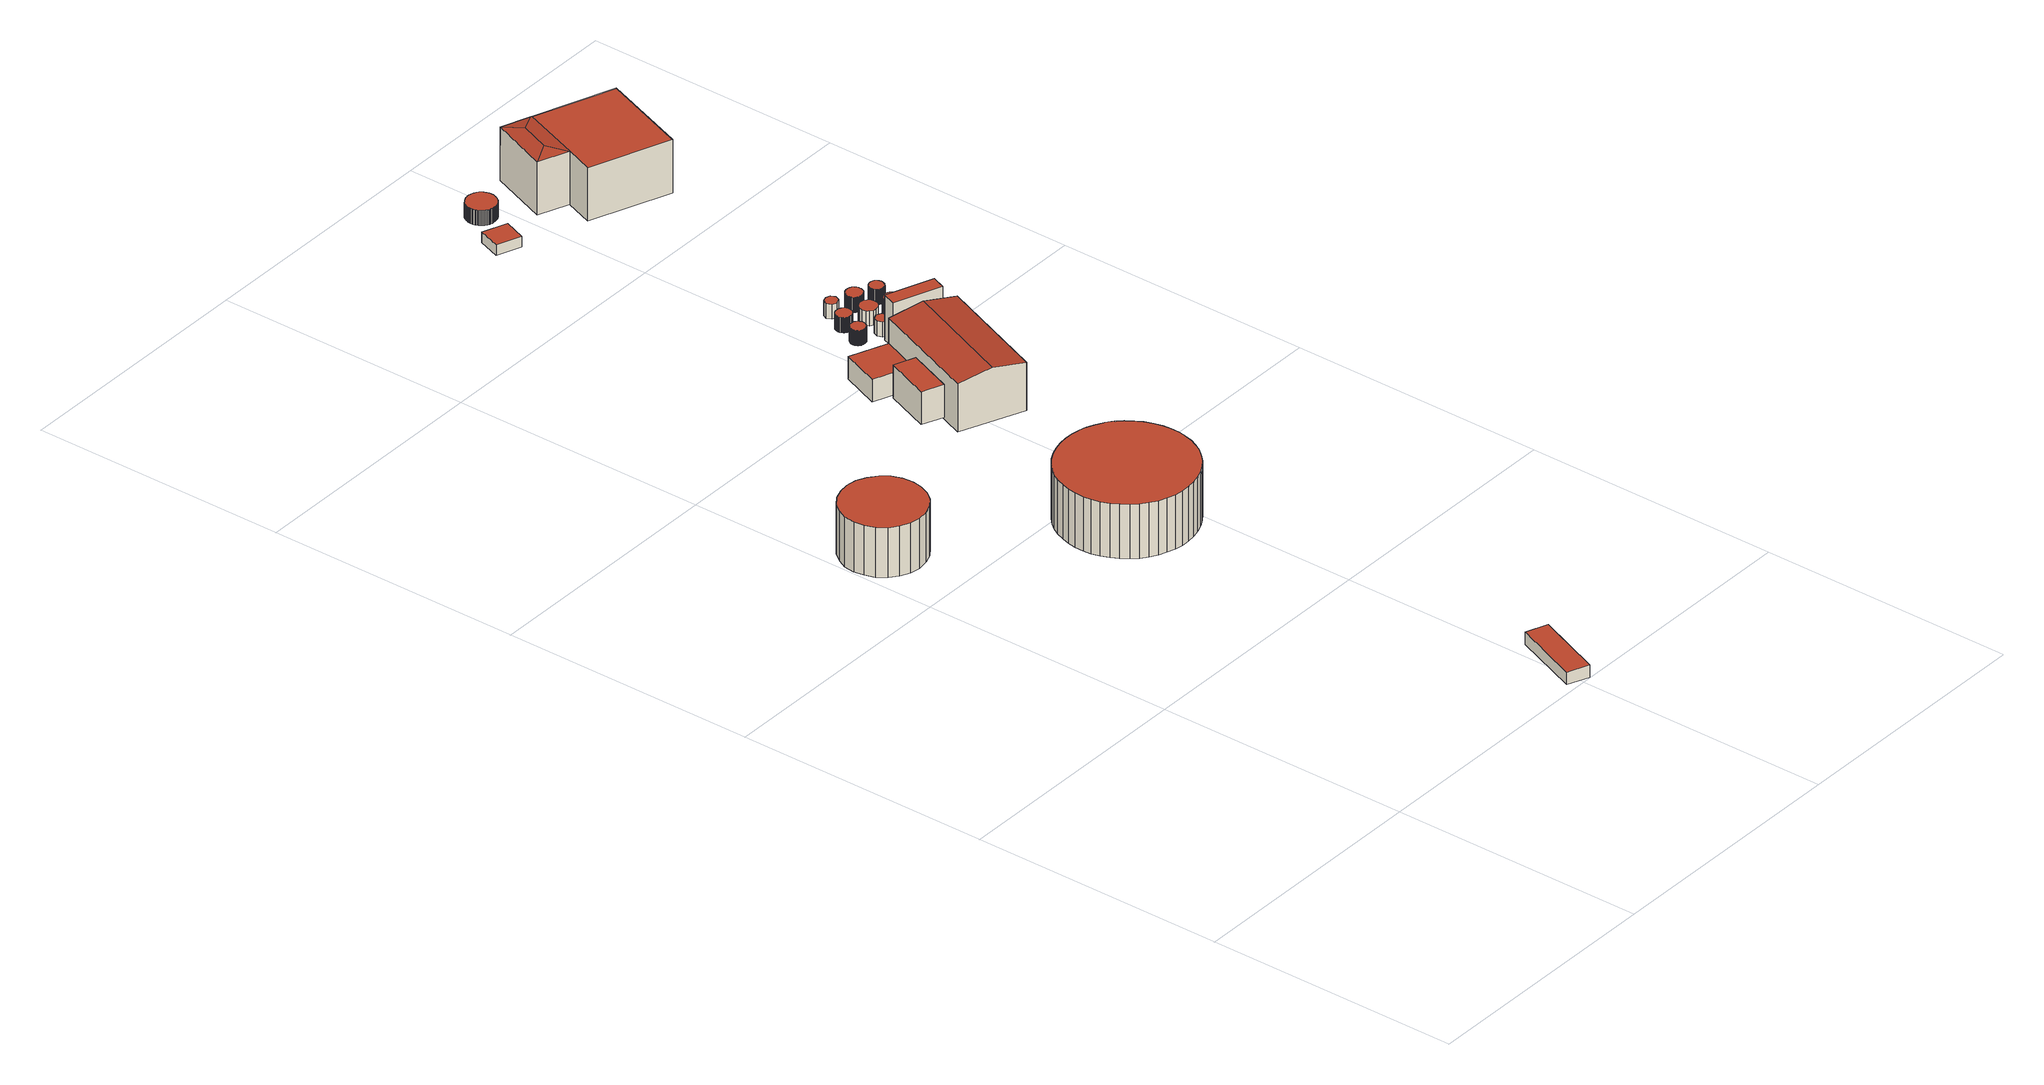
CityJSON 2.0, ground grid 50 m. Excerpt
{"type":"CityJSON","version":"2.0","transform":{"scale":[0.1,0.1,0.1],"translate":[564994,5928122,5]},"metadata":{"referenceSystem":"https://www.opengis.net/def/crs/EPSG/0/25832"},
"CityObjects":{
"building1":{"type":"Building","attributes":{"Gemeindeschluessel":"02100137","Geometrietyp2DReferenz":"3000","function":"51003_1205","roofType":"1000","measuredHeight":9.94},"address":[{"country":"Germany","locality":"Hamburg","postcode":"21107"}],"geometry":[{"type":"Solid","lod":"2","boundaries":[[[[0,1,2,3,4,5,6,7,8,9,10,11,12,13,14,15,16,17,18,19,20,21,22,23]],[[24,25,26,27,28,29,30,31,32,33,34,35,36,37,38,39,40,41,42,43,44,45,46,47]],[[22,21,24,47]],[[21,20,25,24]],[[20,19,26,25]],[[19,18,27,26]],[[18,17,28,27]],[[17,16,29,28]],[[16,15,30,29]],[[15,14,31,30]],[[14,13,32,31]],[[13,12,33,32]],[[12,11,34,33]],[[11,10,35,34]],[[10,9,36,35]],[[9,8,37,36]],[[8,7,38,37]],[[7,6,39,38]],[[6,5,40,39]],[[5,4,41,40]],[[4,3,42,41]],[[3,2,43,42]],[[2,1,44,43]],[[1,0,45,44]],[[0,23,46,45]],[[23,22,47,46]]]],"semantics":{"surfaces":[{"type":"RoofSurface"},{"type":"GroundSurface"},{"type":"WallSurface"}],"values":[[0,1,2,2,2,2,2,2,2,2,2,2,2,2,2,2,2,2,2,2,2,2,2,2,2,2]]}}]},
"building2":{"type":"Building","attributes":{"Gemeindeschluessel":"02100137","Geometrietyp2DReferenz":"3000","function":"51009_1610","roofType":"1000","measuredHeight":2.41},"address":[{"country":"Germany","locality":"Hamburg","postcode":"21107"}],"geometry":[{"type":"Solid","lod":"2","boundaries":[[[[48,49,50,51]],[[52,53,54,55]],[[50,49,52,55]],[[49,48,53,52]],[[48,51,54,53]],[[51,50,55,54]]]],"semantics":{"surfaces":[{"type":"RoofSurface"},{"type":"GroundSurface"},{"type":"WallSurface"}],"values":[[0,1,2,2,2,2]]}}]},
"building3":{"type":"Building","attributes":{"Gemeindeschluessel":"02100137","Geometrietyp2DReferenz":"3000","function":"51003_1205","roofType":"1000","measuredHeight":10.91},"address":[{"country":"Germany","locality":"Hamburg","postcode":"21107"}],"geometry":[{"type":"Solid","lod":"2","boundaries":[[[[56,57,58,59]],[[57,60,61,58]],[[60,62,63,61]],[[62,64,65,63]],[[64,66,67,65]],[[66,68,69,67]],[[68,70,71,69]],[[70,72,73,71]],[[72,74,75,73]],[[74,76,77,75]],[[76,78,79,77]],[[78,80,81,79]],[[80,82,83,81]],[[82,84,85,83]],[[86,87,88,89]],[[87,90,91,88]],[[90,92,93,91]],[[92,94,95,93]],[[94,96,97,95]],[[96,98,99,97]],[[98,100,101,99]],[[102,103,104,105]],[[103,106,107,104]],[[106,108,109,107]],[[108,110,111,109]],[[110,112,113,111]],[[112,114,115,113]],[[114,116,117,115]],[[116,118,119,117]],[[118,120,121,119]],[[120,122,123,121]],[[122,124,125,123]],[[124,126,127,125]],[[126,128,129,127]],[[128,130,131,129]],[[130,132,133,131]],[[132,134,135,133]],[[134,136,137,135]],[[136,138,139,137]],[[138,56,59,139]],[[140,141,142,143]],[[141,144,145,142]],[[146,147,148,149]],[[147,150,151,148]],[[147,146,100,98,96,94,92,90,87,86,144,141,140,84,82,80,78,76,74,72,70,68,66,64,62,60,57,56,138,136,134,132,130,128,126,124,122,120,118,116,114,112,110,108,106,103,102,150]],[[148,151,105,104,107,109,111,113,115,117,119,121,123,125,127,129,131,133,135,137,139,59,58,61,63,65,67,69,71,73,75,77,79,81,83,85,143,142,145,89,88,91,93,95,97,99,101,149]],[[151,150,102,105]],[[101,100,146,149]],[[145,144,86,89]],[[85,84,140,143]]]],"semantics":{"surfaces":[{"type":"WallSurface"},{"type":"RoofSurface"},{"type":"GroundSurface"}],"values":[[0,0,0,0,0,0,0,0,0,0,0,0,0,0,0,0,0,0,0,0,0,0,0,0,0,0,0,0,0,0,0,0,0,0,0,0,0,0,0,0,0,0,0,0,1,2,0,0,0,0]]}}]},
"building4":{"type":"Building","attributes":{"Gemeindeschluessel":"02100137","Geometrietyp2DReferenz":"3000","function":"51009_1610","roofType":"1000","measuredHeight":6.59},"address":[{"country":"Germany","locality":"Hamburg","postcode":"21107"}],"geometry":[{"type":"Solid","lod":"2","boundaries":[[[[152,153,154,155]],[[156,157,158,159]],[[154,153,156,159]],[[153,152,157,156]],[[152,155,158,157]],[[155,154,159,158]]]],"semantics":{"surfaces":[{"type":"RoofSurface"},{"type":"GroundSurface"},{"type":"WallSurface"}],"values":[[0,1,2,2,2,2]]}}]},
"building5":{"type":"Building","attributes":{"Gemeindeschluessel":"02100137","Geometrietyp2DReferenz":"3000","function":"51009_1610","roofType":"1000","measuredHeight":4.46},"address":[{"country":"Germany","locality":"Hamburg","postcode":"21107"}],"geometry":[{"type":"Solid","lod":"2","boundaries":[[[[160,161,162,163]],[[164,165,166,167]],[[162,161,164,167]],[[161,160,165,164]],[[160,163,166,165]],[[163,162,167,166]]]],"semantics":{"surfaces":[{"type":"RoofSurface"},{"type":"GroundSurface"},{"type":"WallSurface"}],"values":[[0,1,2,2,2,2]]}}]},
"building6":{"type":"Building","attributes":{"Gemeindeschluessel":"02100137","Geometrietyp2DReferenz":"3000","function":"31001_2100","roofType":"3100","measuredHeight":10.83,"storeysAboveGround":1},"address":[{"country":"Germany","locality":"Hamburg","thoroughfareName":"Schluisgrove","postcode":"21107"}],"geometry":[{"type":"Solid","lod":"2","boundaries":[[[[168,169,170,171]],[[172,168,171,173]],[[170,169,165,174]],[[172,173,175,176]],[[173,171,170,174,175]],[[169,168,172,176,165]],[[176,175,174,165]]]],"semantics":{"surfaces":[{"type":"RoofSurface"},{"type":"WallSurface"},{"type":"GroundSurface"}],"values":[[0,0,1,1,1,1,2]]}}]},
"building7":{"type":"Building","attributes":{"Gemeindeschluessel":"02100137","Geometrietyp2DReferenz":"3000","function":"51003_1205","roofType":"1000","measuredHeight":3},"address":[{"country":"Germany","locality":"Hamburg","postcode":"21107"}],"geometry":[{"type":"Solid","lod":"2","boundaries":[[[[177,178,179,180,181,182,183,184,185,186,187,188,189,190,191,192,193,194,195,196,197,198,199,200,201,202,203,204,205,206,207,208,209,210,211,212,213,214,215,216,217,218,219,220,221,222,223,224,225,226,227,228,229,230,231,232,233,234,235,236,237,238,239,240,241,242,243,244,245,246,247,248]],[[249,250,251,252,253,254,255,256,257,258,259,260,261,262,263,264,265,266,267,268,269,270,271,272,273,274,275,276,277,278,279,280,281,282,283,284,285,286,287,288,289,290,291,292,293,294,295,296,297,298,299,300,301,302,303,304,305,306,307,308,309,310,311,312,313,314,315,316,317,318,319,320]],[[318,177,248,319]],[[317,178,177,318]],[[316,179,178,317]],[[315,180,179,316]],[[314,181,180,315]],[[313,182,181,314]],[[312,183,182,313]],[[311,184,183,312]],[[310,185,184,311]],[[309,186,185,310]],[[308,187,186,309]],[[307,188,187,308]],[[306,189,188,307]],[[305,190,189,306]],[[304,191,190,305]],[[303,192,191,304]],[[302,193,192,303]],[[301,194,193,302]],[[300,195,194,301]],[[299,196,195,300]],[[298,197,196,299]],[[297,198,197,298]],[[296,199,198,297]],[[295,200,199,296]],[[294,201,200,295]],[[293,202,201,294]],[[292,203,202,293]],[[291,204,203,292]],[[290,205,204,291]],[[289,206,205,290]],[[288,207,206,289]],[[287,208,207,288]],[[286,209,208,287]],[[285,210,209,286]],[[284,211,210,285]],[[283,212,211,284]],[[282,213,212,283]],[[281,214,213,282]],[[280,215,214,281]],[[279,216,215,280]],[[278,217,216,279]],[[277,218,217,278]],[[276,219,218,277]],[[275,220,219,276]],[[274,221,220,275]],[[273,222,221,274]],[[272,223,222,273]],[[271,224,223,272]],[[270,225,224,271]],[[269,226,225,270]],[[268,227,226,269]],[[267,228,227,268]],[[266,229,228,267]],[[265,230,229,266]],[[264,231,230,265]],[[263,232,231,264]],[[262,233,232,263]],[[261,234,233,262]],[[260,235,234,261]],[[259,236,235,260]],[[258,237,236,259]],[[257,238,237,258]],[[256,239,238,257]],[[255,240,239,256]],[[254,241,240,255]],[[253,242,241,254]],[[252,243,242,253]],[[251,244,243,252]],[[250,245,244,251]],[[249,246,245,250]],[[320,247,246,249]],[[319,248,247,320]]]],"semantics":{"surfaces":[{"type":"GroundSurface"},{"type":"RoofSurface"},{"type":"WallSurface"}],"values":[[0,1,2,2,2,2,2,2,2,2,2,2,2,2,2,2,2,2,2,2,2,2,2,2,2,2,2,2,2,2,2,2,2,2,2,2,2,2,2,2,2,2,2,2,2,2,2,2,2,2,2,2,2,2,2,2,2,2,2,2,2,2,2,2,2,2,2,2,2,2,2,2,2,2]]}}]},
"building8":{"type":"Building","attributes":{"Gemeindeschluessel":"02100137","Geometrietyp2DReferenz":"3000","function":"51003_1205","roofType":"1000","measuredHeight":3},"address":[{"country":"Germany","locality":"Hamburg","postcode":"21107"}],"geometry":[{"type":"Solid","lod":"2","boundaries":[[[[321,322,323,324,325,326,327,328,329,330,331,332,333,334,335,336,337,338,339,340,341,342,343,344,345,346,347,348,349,350,351,352,353,354,355,356,357,358,359,360,361,362,363,364,365,366,367,368,369,370,371,372,373,374,375,376,377,378,379,380,381,382,383,384,385,386,387,388,389,390,391,392]],[[393,394,395,396,397,398,399,400,401,402,403,404,405,406,407,408,409,410,411,412,413,414,415,416,417,418,419,420,421,422,423,424,425,426,427,428,429,430,431,432,433,434,435,436,437,438,439,440,441,442,443,444,445,446,447,448,449,450,451,452,453,454,455,456,457,458,459,460,461,462,463,464]],[[462,321,392,463]],[[461,322,321,462]],[[460,323,322,461]],[[459,324,323,460]],[[458,325,324,459]],[[457,326,325,458]],[[456,327,326,457]],[[455,328,327,456]],[[454,329,328,455]],[[453,330,329,454]],[[452,331,330,453]],[[451,332,331,452]],[[450,333,332,451]],[[449,334,333,450]],[[448,335,334,449]],[[447,336,335,448]],[[446,337,336,447]],[[445,338,337,446]],[[444,339,338,445]],[[443,340,339,444]],[[442,341,340,443]],[[441,342,341,442]],[[440,343,342,441]],[[439,344,343,440]],[[438,345,344,439]],[[437,346,345,438]],[[436,347,346,437]],[[435,348,347,436]],[[434,349,348,435]],[[433,350,349,434]],[[432,351,350,433]],[[431,352,351,432]],[[430,353,352,431]],[[429,354,353,430]],[[428,355,354,429]],[[427,356,355,428]],[[426,357,356,427]],[[425,358,357,426]],[[424,359,358,425]],[[423,360,359,424]],[[422,361,360,423]],[[421,362,361,422]],[[420,363,362,421]],[[419,364,363,420]],[[418,365,364,419]],[[417,366,365,418]],[[416,367,366,417]],[[415,368,367,416]],[[414,369,368,415]],[[413,370,369,414]],[[412,371,370,413]],[[411,372,371,412]],[[410,373,372,411]],[[409,374,373,410]],[[408,375,374,409]],[[407,376,375,408]],[[406,377,376,407]],[[405,378,377,406]],[[404,379,378,405]],[[403,380,379,404]],[[402,381,380,403]],[[401,382,381,402]],[[400,383,382,401]],[[399,384,383,400]],[[398,385,384,399]],[[397,386,385,398]],[[396,387,386,397]],[[395,388,387,396]],[[394,389,388,395]],[[393,390,389,394]],[[464,391,390,393]],[[463,392,391,464]]]],"semantics":{"surfaces":[{"type":"GroundSurface"},{"type":"RoofSurface"},{"type":"WallSurface"}],"values":[[0,1,2,2,2,2,2,2,2,2,2,2,2,2,2,2,2,2,2,2,2,2,2,2,2,2,2,2,2,2,2,2,2,2,2,2,2,2,2,2,2,2,2,2,2,2,2,2,2,2,2,2,2,2,2,2,2,2,2,2,2,2,2,2,2,2,2,2,2,2,2,2,2,2]]}}]},
"building9":{"type":"Building","attributes":{"Gemeindeschluessel":"02100137","Geometrietyp2DReferenz":"3000","function":"51003_1205","roofType":"1000","measuredHeight":3},"address":[{"country":"Germany","locality":"Hamburg","postcode":"21107"}],"geometry":[{"type":"Solid","lod":"2","boundaries":[[[[465,466,467,468,469,470,471,472]],[[473,474,475,476,477,478,479,480]],[[478,465,472,479]],[[477,466,465,478]],[[476,467,466,477]],[[475,468,467,476]],[[474,469,468,475]],[[473,470,469,474]],[[480,471,470,473]],[[479,472,471,480]]]],"semantics":{"surfaces":[{"type":"GroundSurface"},{"type":"RoofSurface"},{"type":"WallSurface"}],"values":[[0,1,2,2,2,2,2,2,2,2]]}}]},
"building10":{"type":"Building","attributes":{"Gemeindeschluessel":"02100137","Geometrietyp2DReferenz":"3000","function":"51009_1610","roofType":"1000","measuredHeight":9},"address":[{"country":"Germany","locality":"Hamburg","postcode":"21107"}],"geometry":[{"type":"Solid","lod":"2","boundaries":[[[[481,482,483,484]],[[485,486,487,488]],[[486,481,484,487]],[[485,482,481,486]],[[488,483,482,485]],[[487,484,483,488]]]],"semantics":{"surfaces":[{"type":"GroundSurface"},{"type":"RoofSurface"},{"type":"WallSurface"}],"values":[[0,1,2,2,2,2]]}}]},
"building11":{"type":"Building","attributes":{"Gemeindeschluessel":"02100137","Geometrietyp2DReferenz":"3000","function":"31001_2100","roofType":"1000","measuredHeight":2.06,"storeysAboveGround":1},"address":[{"country":"Germany","locality":"Hamburg","thoroughfareName":"Schluisgrove","postcode":"21107"}],"geometry":[{"type":"Solid","lod":"2","boundaries":[[[[489,490,491,492]],[[493,494,495,496]],[[491,490,493,496]],[[490,489,494,493]],[[489,492,495,494]],[[492,491,496,495]]]],"semantics":{"surfaces":[{"type":"RoofSurface"},{"type":"GroundSurface"},{"type":"WallSurface"}],"values":[[0,1,2,2,2,2]]}}]},
"building12":{"type":"Building","attributes":{"Gemeindeschluessel":"02100137","Geometrietyp2DReferenz":"3000","function":"51003_1205","roofType":"1000","measuredHeight":3},"address":[{"country":"Germany","locality":"Hamburg","postcode":"21107"}],"geometry":[{"type":"Solid","lod":"2","boundaries":[[[[497,498,499,500,501,502,503,504]],[[505,506,507,508,509,510,511,512]],[[510,497,504,511]],[[509,498,497,510]],[[508,499,498,509]],[[507,500,499,508]],[[506,501,500,507]],[[505,502,501,506]],[[512,503,502,505]],[[511,504,503,512]]]],"semantics":{"surfaces":[{"type":"GroundSurface"},{"type":"RoofSurface"},{"type":"WallSurface"}],"values":[[0,1,2,2,2,2,2,2,2,2]]}}]},
"building13":{"type":"Building","attributes":{"Gemeindeschluessel":"02100137","Geometrietyp2DReferenz":"3000","function":"51003_1205","roofType":"1000","measuredHeight":3},"address":[{"country":"Germany","locality":"Hamburg","postcode":"21107"}],"geometry":[{"type":"Solid","lod":"2","boundaries":[[[[513,514,515,516,517,518,519,520,521,522,523,524,525,526,527,528]],[[529,530,531,532,533,534,535,536,537,538,539,540,541,542,543,544]],[[542,513,528,543]],[[541,514,513,542]],[[540,515,514,541]],[[539,516,515,540]],[[538,517,516,539]],[[537,518,517,538]],[[536,519,518,537]],[[535,520,519,536]],[[534,521,520,535]],[[533,522,521,534]],[[532,523,522,533]],[[531,524,523,532]],[[530,525,524,531]],[[529,526,525,530]],[[544,527,526,529]],[[543,528,527,544]]]],"semantics":{"surfaces":[{"type":"GroundSurface"},{"type":"RoofSurface"},{"type":"WallSurface"}],"values":[[0,1,2,2,2,2,2,2,2,2,2,2,2,2,2,2,2,2]]}}]},
"building14":{"type":"Building","attributes":{"Gemeindeschluessel":"02100137","Geometrietyp2DReferenz":"3000","function":"51003_1205","roofType":"1000","measuredHeight":3},"address":[{"country":"Germany","locality":"Hamburg","postcode":"21107"}],"geometry":[{"type":"Solid","lod":"2","boundaries":[[[[545,546,547,548,549,550,551,552,553,554,555,556,557,558,559,560]],[[561,562,563,564,565,566,567,568,569,570,571,572,573,574,575,576]],[[574,545,560,575]],[[573,546,545,574]],[[572,547,546,573]],[[571,548,547,572]],[[570,549,548,571]],[[569,550,549,570]],[[568,551,550,569]],[[567,552,551,568]],[[566,553,552,567]],[[565,554,553,566]],[[564,555,554,565]],[[563,556,555,564]],[[562,557,556,563]],[[561,558,557,562]],[[576,559,558,561]],[[575,560,559,576]]]],"semantics":{"surfaces":[{"type":"GroundSurface"},{"type":"RoofSurface"},{"type":"WallSurface"}],"values":[[0,1,2,2,2,2,2,2,2,2,2,2,2,2,2,2,2,2]]}}]},
"building15":{"type":"Building","attributes":{"Gemeindeschluessel":"02100137","Geometrietyp2DReferenz":"3000","function":"51003_1205","roofType":"1000","measuredHeight":3},"address":[{"country":"Germany","locality":"Hamburg","postcode":"21107"}],"geometry":[{"type":"Solid","lod":"2","boundaries":[[[[577,578,579,580,581,582,583,584,585,586,587,588,589,590,591,592,593,594,595,596,597,598,599,600,601,602,603,604,605,606,607,608,609,610,611,612,613,614,615,616,617,618,619,620,621,622,623,624,625,626,627,628,629,630,631,632,633,634,635,636,637,638,639,640,641,642,643,644,645,646,647,648]],[[649,650,651,652,653,654,655,656,657,658,659,660,661,662,663,664,665,666,667,668,669,670,671,672,673,674,675,676,677,678,679,680,681,682,683,684,685,686,687,688,689,690,691,692,693,694,695,696,697,698,699,700,701,702,703,704,705,706,707,708,709,710,711,712,713,714,715,716,717,718,719,720]],[[718,577,648,719]],[[717,578,577,718]],[[716,579,578,717]],[[715,580,579,716]],[[714,581,580,715]],[[713,582,581,714]],[[712,583,582,713]],[[711,584,583,712]],[[710,585,584,711]],[[709,586,585,710]],[[708,587,586,709]],[[707,588,587,708]],[[706,589,588,707]],[[705,590,589,706]],[[704,591,590,705]],[[703,592,591,704]],[[702,593,592,703]],[[701,594,593,702]],[[700,595,594,701]],[[699,596,595,700]],[[698,597,596,699]],[[697,598,597,698]],[[696,599,598,697]],[[695,600,599,696]],[[694,601,600,695]],[[693,602,601,694]],[[692,603,602,693]],[[691,604,603,692]],[[690,605,604,691]],[[689,606,605,690]],[[688,607,606,689]],[[687,608,607,688]],[[686,609,608,687]],[[685,610,609,686]],[[684,611,610,685]],[[683,612,611,684]],[[682,613,612,683]],[[681,614,613,682]],[[680,615,614,681]],[[679,616,615,680]],[[678,617,616,679]],[[677,618,617,678]],[[676,619,618,677]],[[675,620,619,676]],[[674,621,620,675]],[[673,622,621,674]],[[672,623,622,673]],[[671,624,623,672]],[[670,625,624,671]],[[669,626,625,670]],[[668,627,626,669]],[[667,628,627,668]],[[666,629,628,667]],[[665,630,629,666]],[[664,631,630,665]],[[663,632,631,664]],[[662,633,632,663]],[[661,634,633,662]],[[660,635,634,661]],[[659,636,635,660]],[[658,637,636,659]],[[657,638,637,658]],[[656,639,638,657]],[[655,640,639,656]],[[654,641,640,655]],[[653,642,641,654]],[[652,643,642,653]],[[651,644,643,652]],[[650,645,644,651]],[[649,646,645,650]],[[720,647,646,649]],[[719,648,647,720]]]],"semantics":{"surfaces":[{"type":"GroundSurface"},{"type":"RoofSurface"},{"type":"WallSurface"}],"values":[[0,1,2,2,2,2,2,2,2,2,2,2,2,2,2,2,2,2,2,2,2,2,2,2,2,2,2,2,2,2,2,2,2,2,2,2,2,2,2,2,2,2,2,2,2,2,2,2,2,2,2,2,2,2,2,2,2,2,2,2,2,2,2,2,2,2,2,2,2,2,2,2,2,2]]}}]},
"building16":{"type":"Building","attributes":{"Gemeindeschluessel":"02100137","Geometrietyp2DReferenz":"3000","function":"51003_1205","roofType":"1000","measuredHeight":3},"address":[{"country":"Germany","locality":"Hamburg","postcode":"21107"}],"geometry":[{"type":"Solid","lod":"2","boundaries":[[[[721,722,723,724,725,726,727,728,729,730,731,732,733,734,735,736,737,738,739,740,741,742,743,744,745,746,747,748,749,750,751,752,753,754,755,756,757,758,759,760,761,762,763,764,765,766,767,768,769,770,771,772,773,774,775,776,777,778,779,780,781,782,783,784,785,786,787,788,789,790,791,792]],[[793,794,795,796,797,798,799,800,801,802,803,804,805,806,807,808,809,810,811,812,813,814,815,816,817,818,819,820,821,822,823,824,825,826,827,828,829,830,831,832,833,834,835,836,837,838,839,840,841,842,843,844,845,846,847,848,849,850,851,852,853,854,855,856,857,858,859,860,861,862,863,864]],[[862,721,792,863]],[[861,722,721,862]],[[860,723,722,861]],[[859,724,723,860]],[[858,725,724,859]],[[857,726,725,858]],[[856,727,726,857]],[[855,728,727,856]],[[854,729,728,855]],[[853,730,729,854]],[[852,731,730,853]],[[851,732,731,852]],[[850,733,732,851]],[[849,734,733,850]],[[848,735,734,849]],[[847,736,735,848]],[[846,737,736,847]],[[845,738,737,846]],[[844,739,738,845]],[[843,740,739,844]],[[842,741,740,843]],[[841,742,741,842]],[[840,743,742,841]],[[839,744,743,840]],[[838,745,744,839]],[[837,746,745,838]],[[836,747,746,837]],[[835,748,747,836]],[[834,749,748,835]],[[833,750,749,834]],[[832,751,750,833]],[[831,752,751,832]],[[830,753,752,831]],[[829,754,753,830]],[[828,755,754,829]],[[827,756,755,828]],[[826,757,756,827]],[[825,758,757,826]],[[824,759,758,825]],[[823,760,759,824]],[[822,761,760,823]],[[821,762,761,822]],[[820,763,762,821]],[[819,764,763,820]],[[818,765,764,819]],[[817,766,765,818]],[[816,767,766,817]],[[815,768,767,816]],[[814,769,768,815]],[[813,770,769,814]],[[812,771,770,813]],[[811,772,771,812]],[[810,773,772,811]],[[809,774,773,810]],[[808,775,774,809]],[[807,776,775,808]],[[806,777,776,807]],[[805,778,777,806]],[[804,779,778,805]],[[803,780,779,804]],[[802,781,780,803]],[[801,782,781,802]],[[800,783,782,801]],[[799,784,783,800]],[[798,785,784,799]],[[797,786,785,798]],[[796,787,786,797]],[[795,788,787,796]],[[794,789,788,795]],[[793,790,789,794]],[[864,791,790,793]],[[863,792,791,864]]]],"semantics":{"surfaces":[{"type":"GroundSurface"},{"type":"RoofSurface"},{"type":"WallSurface"}],"values":[[0,1,2,2,2,2,2,2,2,2,2,2,2,2,2,2,2,2,2,2,2,2,2,2,2,2,2,2,2,2,2,2,2,2,2,2,2,2,2,2,2,2,2,2,2,2,2,2,2,2,2,2,2,2,2,2,2,2,2,2,2,2,2,2,2,2,2,2,2,2,2,2,2,2]]}}]},
"building17":{"type":"Building","attributes":{"Gemeindeschluessel":"02100137","Geometrietyp2DReferenz":"3000","function":"51002_1290","roofType":"1000","measuredHeight":3},"address":[{"country":"Germany","locality":"Hamburg","postcode":"21107"}],"geometry":[{"type":"Solid","lod":"2","boundaries":[[[[865,866,867,868,869,870,871,872,873,874,875,876,877,878,879,880,881,882,883,884,885,886,887,888,889,890,891,892,893,894,895,896,897,898,899,900,901,902,903,904,905,906,907,908,909,910,911,912,913,914,915,916,917,918,919,920,921,922,923,924,925,926,927,928,929,930,931,932,933,934,935,936]],[[937,938,939,940,941,942,943,944,945,946,947,948,949,950,951,952,953,954,955,956,957,958,959,960,961,962,963,964,965,966,967,968,969,970,971,972,973,974,975,976,977,978,979,980,981,982,983,984,985,986,987,988,989,990,991,992,993,994,995,996,997,998,999,1000,1001,1002,1003,1004,1005,1006,1007,1008]],[[1006,865,936,1007]],[[1005,866,865,1006]],[[1004,867,866,1005]],[[1003,868,867,1004]],[[1002,869,868,1003]],[[1001,870,869,1002]],[[1000,871,870,1001]],[[999,872,871,1000]],[[998,873,872,999]],[[997,874,873,998]],[[996,875,874,997]],[[995,876,875,996]],[[994,877,876,995]],[[993,878,877,994]],[[992,879,878,993]],[[991,880,879,992]],[[990,881,880,991]],[[989,882,881,990]],[[988,883,882,989]],[[987,884,883,988]],[[986,885,884,987]],[[985,886,885,986]],[[984,887,886,985]],[[983,888,887,984]],[[982,889,888,983]],[[981,890,889,982]],[[980,891,890,981]],[[979,892,891,980]],[[978,893,892,979]],[[977,894,893,978]],[[976,895,894,977]],[[975,896,895,976]],[[974,897,896,975]],[[973,898,897,974]],[[972,899,898,973]],[[971,900,899,972]],[[970,901,900,971]],[[969,902,901,970]],[[968,903,902,969]],[[967,904,903,968]],[[966,905,904,967]],[[965,906,905,966]],[[964,907,906,965]],[[963,908,907,964]],[[962,909,908,963]],[[961,910,909,962]],[[960,911,910,961]],[[959,912,911,960]],[[958,913,912,959]],[[957,914,913,958]],[[956,915,914,957]],[[955,916,915,956]],[[954,917,916,955]],[[953,918,917,954]],[[952,919,918,953]],[[951,920,919,952]],[[950,921,920,951]],[[949,922,921,950]],[[948,923,922,949]],[[947,924,923,948]],[[946,925,924,947]],[[945,926,925,946]],[[944,927,926,945]],[[943,928,927,944]],[[942,929,928,943]],[[941,930,929,942]],[[940,931,930,941]],[[939,932,931,940]],[[938,933,932,939]],[[937,934,933,938]],[[1008,935,934,937]],[[1007,936,935,1008]]]],"semantics":{"surfaces":[{"type":"GroundSurface"},{"type":"RoofSurface"},{"type":"WallSurface"}],"values":[[0,1,2,2,2,2,2,2,2,2,2,2,2,2,2,2,2,2,2,2,2,2,2,2,2,2,2,2,2,2,2,2,2,2,2,2,2,2,2,2,2,2,2,2,2,2,2,2,2,2,2,2,2,2,2,2,2,2,2,2,2,2,2,2,2,2,2,2,2,2,2,2,2,2]]}}]},
"building18":{"type":"Building","attributes":{"Gemeindeschluessel":"02100137","Geometrietyp2DReferenz":"3000","function":"51003_1205","roofType":"1000","measuredHeight":3},"address":[{"country":"Germany","locality":"Hamburg","postcode":"21107"}],"geometry":[{"type":"Solid","lod":"2","boundaries":[[[[1009,1010,1011,1012,1013,1014,1015,1016,1017,1018,1019,1020,1021,1022,1023,1024,1025,1026,1027,1028,1029,1030,1031,1032,1033,1034,1035,1036,1037,1038,1039,1040,1041,1042,1043,1044,1045,1046,1047,1048,1049,1050,1051,1052,1053,1054,1055,1056,1057,1058,1059,1060,1061,1062,1063,1064,1065,1066,1067,1068,1069,1070,1071,1072,1073,1074,1075,1076,1077,1078,1079,1080]],[[1081,1082,1083,1084,1085,1086,1087,1088,1089,1090,1091,1092,1093,1094,1095,1096,1097,1098,1099,1100,1101,1102,1103,1104,1105,1106,1107,1108,1109,1110,1111,1112,1113,1114,1115,1116,1117,1118,1119,1120,1121,1122,1123,1124,1125,1126,1127,1128,1129,1130,1131,1132,1133,1134,1135,1136,1137,1138,1139,1140,1141,1142,1143,1144,1145,1146,1147,1148,1149,1150,1151,1152]],[[1150,1009,1080,1151]],[[1149,1010,1009,1150]],[[1148,1011,1010,1149]],[[1147,1012,1011,1148]],[[1146,1013,1012,1147]],[[1145,1014,1013,1146]],[[1144,1015,1014,1145]],[[1143,1016,1015,1144]],[[1142,1017,1016,1143]],[[1141,1018,1017,1142]],[[1140,1019,1018,1141]],[[1139,1020,1019,1140]],[[1138,1021,1020,1139]],[[1137,1022,1021,1138]],[[1136,1023,1022,1137]],[[1135,1024,1023,1136]],[[1134,1025,1024,1135]],[[1133,1026,1025,1134]],[[1132,1027,1026,1133]],[[1131,1028,1027,1132]],[[1130,1029,1028,1131]],[[1129,1030,1029,1130]],[[1128,1031,1030,1129]],[[1127,1032,1031,1128]],[[1126,1033,1032,1127]],[[1125,1034,1033,1126]],[[1124,1035,1034,1125]],[[1123,1036,1035,1124]],[[1122,1037,1036,1123]],[[1121,1038,1037,1122]],[[1120,1039,1038,1121]],[[1119,1040,1039,1120]],[[1118,1041,1040,1119]],[[1117,1042,1041,1118]],[[1116,1043,1042,1117]],[[1115,1044,1043,1116]],[[1114,1045,1044,1115]],[[1113,1046,1045,1114]],[[1112,1047,1046,1113]],[[1111,1048,1047,1112]],[[1110,1049,1048,1111]],[[1109,1050,1049,1110]],[[1108,1051,1050,1109]],[[1107,1052,1051,1108]],[[1106,1053,1052,1107]],[[1105,1054,1053,1106]],[[1104,1055,1054,1105]],[[1103,1056,1055,1104]],[[1102,1057,1056,1103]],[[1101,1058,1057,1102]],[[1100,1059,1058,1101]],[[1099,1060,1059,1100]],[[1098,1061,1060,1099]],[[1097,1062,1061,1098]],[[1096,1063,1062,1097]],[[1095,1064,1063,1096]],[[1094,1065,1064,1095]],[[1093,1066,1065,1094]],[[1092,1067,1066,1093]],[[1091,1068,1067,1092]],[[1090,1069,1068,1091]],[[1089,1070,1069,1090]],[[1088,1071,1070,1089]],[[1087,1072,1071,1088]],[[1086,1073,1072,1087]],[[1085,1074,1073,1086]],[[1084,1075,1074,1085]],[[1083,1076,1075,1084]],[[1082,1077,1076,1083]],[[1081,1078,1077,1082]],[[1152,1079,1078,1081]],[[1151,1080,1079,1152]]]],"semantics":{"surfaces":[{"type":"GroundSurface"},{"type":"RoofSurface"},{"type":"WallSurface"}],"values":[[0,1,2,2,2,2,2,2,2,2,2,2,2,2,2,2,2,2,2,2,2,2,2,2,2,2,2,2,2,2,2,2,2,2,2,2,2,2,2,2,2,2,2,2,2,2,2,2,2,2,2,2,2,2,2,2,2,2,2,2,2,2,2,2,2,2,2,2,2,2,2,2,2,2]]}}]},
"building19":{"type":"Building","attributes":{"Gemeindeschluessel":"02100137","Geometrietyp2DReferenz":"3000","function":"31001_2100","roofType":"1000","measuredHeight":11.19,"storeysAboveGround":1},"address":[{"country":"Germany","locality":"Hamburg","thoroughfareName":"Schluisgrove","postcode":"21107"}],"geometry":[{"type":"Solid","lod":"2","boundaries":[[[[1153,1154,1155,1156]],[[1156,1155,1157]],[[1158,1159,1160,1153,1156,1157]],[[1160,1154,1153]],[[1155,1154,1161,1162]],[[1163,1164,1165,1166]],[[1165,1167,1162,1161,1168,1166]],[[1167,1158,1157,1155,1162]],[[1161,1154,1160,1159,1169,1168]],[[1166,1168,1169,1163]],[[1167,1165,1164,1158]],[[1164,1163,1169,1159,1158]]]],"semantics":{"surfaces":[{"type":"RoofSurface"},{"type":"WallSurface"},{"type":"GroundSurface"}],"values":[[0,0,0,0,1,1,2,1,1,1,1,0]]}}]}
},
"vertices":[
[14,1126,106],[26,1109,106],[42,1097,106],[61,1088,106],[81,1085,106],[102,1088,106],[121,1095,106],[137,1107,106],[150,1123,106],[158,1142,106],[161,1162,106],[159,1183,106],[152,1202,106],[140,1218,106],[123,1231,106],[105,1240,106],[84,1243,106],[64,1240,106],[45,1233,106],[28,1221,106],[16,1204,106],[7,1186,106],[4,1165,106],[7,1145,106],[7,1186,6],[16,1204,6],[28,1221,6],[45,1233,6],[64,1240,6],[84,1243,6],[105,1240,6],[123,1231,6],[140,1218,6],[152,1202,6],[159,1183,6],[161,1162,6],[158,1142,6],[150,1123,6],[137,1107,6],[121,1095,6],[102,1088,6],[81,1085,6],[61,1088,6],[42,1097,6],[26,1109,6],[14,1126,6],[7,1145,6],[4,1165,6],
[570,131,30],[528,147,30],[476,17,30],[517,0,30],[528,147,5],[570,131,5],[517,0,5],[476,17,5],
[292,903,114],[293,920,114],[293,920,5],[292,903,5],[295,936,114],[295,936,5],[300,952,114],[300,952,5],[306,968,114],[306,968,5],[315,982,114],[315,982,5],[325,995,114],[325,995,5],[337,1006,114],[337,1006,5],[350,1016,114],[350,1016,5],[365,1024,114],[365,1024,5],[381,1030,114],[381,1030,5],[397,1034,114],[397,1034,5],[413,1036,114],[413,1036,5],[430,1036,114],[430,1036,5],[446,1033,114],[446,1033,5],[505,1003,114],[516,992,114],[516,992,5],[505,1003,5],[526,978,114],[526,978,5],[534,964,114],[534,964,5],[540,948,114],[540,948,5],[544,932,114],[544,932,5],[546,916,114],[546,916,5],[546,899,114],[546,899,5],[524,838,114],[513,825,114],[513,825,5],[524,838,5],[501,813,114],[501,813,5],[488,803,114],[488,803,5],[474,795,114],[474,795,5],[458,789,114],[458,789,5],[442,785,114],[442,785,5],[426,783,114],[426,783,5],[409,783,114],[409,783,5],[393,785,114],[393,785,5],[377,790,114],[377,790,5],[361,796,114],[361,796,5],[347,805,114],[347,805,5],[334,815,114],[334,815,5],[323,827,114],[323,827,5],[313,841,114],[313,841,5],[305,855,114],[305,855,5],[298,871,114],[298,871,5],[294,887,114],[294,887,5],[462,1029,114],[477,1022,114],[477,1022,5],[462,1029,5],[492,1014,114],[492,1014,5],[543,883,114],[539,867,114],[539,867,5],[543,883,5],[532,852,114],[532,852,5],
[496,1420,75],[455,1436,75],[420,1349,75],[461,1332,75],[455,1436,9],[496,1420,9],[461,1332,9],[420,1349,9],
[530,1504,51],[457,1533,51],[427,1459,51],[500,1430,51],[457,1533,6],[530,1504,6],[500,1430,6],[427,1459,6],
[592,1480,114],[530,1504,102],[444,1290,102],[506,1265,114],[653,1455,102],[567,1240,102],[444,1290,6],[567,1240,6],[653,1455,6],
[561,1607,4],[562,1607,4],[563,1607,4],[564,1607,4],[566,1606,4],[567,1605,4],[568,1605,4],[569,1604,4],[570,1603,4],[570,1602,4],[571,1601,4],[572,1600,4],[572,1599,4],[573,1598,4],[573,1597,4],[574,1596,4],[574,1594,4],[574,1593,4],[574,1592,4],[574,1591,4],[573,1589,4],[573,1588,4],[572,1587,4],[572,1586,4],[571,1585,4],[570,1584,4],[570,1583,4],[569,1582,4],[568,1581,4],[567,1581,4],[566,1580,4],[564,1580,4],[563,1579,4],[562,1579,4],[561,1579,4],[559,1579,4],[558,1579,4],[557,1579,4],[556,1579,4],[554,1580,4],[553,1580,4],[552,1581,4],[551,1581,4],[550,1582,4],[549,1583,4],[548,1584,4],[548,1585,4],[547,1586,4],[546,1587,4],[546,1588,4],[546,1589,4],[545,1591,4],[545,1592,4],[545,1593,4],[545,1594,4],[545,1596,4],[546,1597,4],[546,1598,4],[546,1599,4],[547,1600,4],[548,1601,4],[548,1602,4],[549,1603,4],[550,1604,4],[551,1605,4],[552,1605,4],[553,1606,4],[554,1607,4],[556,1607,4],[557,1607,4],[558,1607,4],[559,1607,4],[557,1607,34],[556,1607,34],[554,1607,34],[553,1606,34],[552,1605,34],[551,1605,34],[550,1604,34],[549,1603,34],[548,1602,34],[548,1601,34],[547,1600,34],[546,1599,34],[546,1598,34],[546,1597,34],[545,1596,34],[545,1594,34],[545,1593,34],[545,1592,34],[545,1591,34],[546,1589,34],[546,1588,34],[546,1587,34],[547,1586,34],[548,1585,34],[548,1584,34],[549,1583,34],[550,1582,34],[551,1581,34],[552,1581,34],[553,1580,34],[554,1580,34],[556,1579,34],[557,1579,34],[558,1579,34],[559,1579,34],[561,1579,34],[562,1579,34],[563,1579,34],[564,1580,34],[566,1580,34],[567,1581,34],[568,1581,34],[569,1582,34],[570,1583,34],[570,1584,34],[571,1585,34],[572,1586,34],[572,1587,34],[573,1588,34],[573,1589,34],[574,1591,34],[574,1592,34],[574,1593,34],[574,1594,34],[574,1596,34],[573,1597,34],[573,1598,34],[572,1599,34],[572,1600,34],[571,1601,34],[570,1602,34],[570,1603,34],[569,1604,34],[568,1605,34],[567,1605,34],[566,1606,34],[564,1607,34],[563,1607,34],[562,1607,34],[561,1607,34],[559,1607,34],[558,1607,34],
[577,1651,4],[578,1651,4],[580,1651,4],[581,1651,4],[582,1650,4],[583,1649,4],[584,1649,4],[585,1648,4],[586,1647,4],[587,1646,4],[588,1645,4],[589,1644,4],[589,1643,4],[590,1642,4],[590,1640,4],[591,1639,4],[591,1638,4],[591,1636,4],[591,1635,4],[591,1634,4],[590,1633,4],[590,1631,4],[589,1630,4],[589,1629,4],[588,1628,4],[587,1627,4],[586,1626,4],[585,1625,4],[584,1624,4],[583,1623,4],[582,1623,4],[581,1622,4],[580,1622,4],[578,1622,4],[577,1622,4],[576,1621,4],[575,1622,4],[573,1622,4],[572,1622,4],[571,1622,4],[569,1623,4],[568,1623,4],[567,1624,4],[566,1625,4],[565,1626,4],[564,1627,4],[564,1628,4],[563,1629,4],[562,1630,4],[562,1631,4],[561,1633,4],[561,1634,4],[561,1635,4],[561,1636,4],[561,1638,4],[561,1639,4],[561,1640,4],[562,1642,4],[562,1643,4],[563,1644,4],[564,1645,4],[564,1646,4],[565,1647,4],[566,1648,4],[567,1649,4],[568,1649,4],[569,1650,4],[571,1651,4],[572,1651,4],[573,1651,4],[575,1651,4],[576,1651,4],[573,1651,34],[572,1651,34],[571,1651,34],[569,1650,34],[568,1649,34],[567,1649,34],[566,1648,34],[565,1647,34],[564,1646,34],[564,1645,34],[563,1644,34],[562,1643,34],[562,1642,34],[561,1640,34],[561,1639,34],[561,1638,34],[561,1636,34],[561,1635,34],[561,1634,34],[561,1633,34],[562,1631,34],[562,1630,34],[563,1629,34],[564,1628,34],[564,1627,34],[565,1626,34],[566,1625,34],[567,1624,34],[568,1623,34],[569,1623,34],[571,1622,34],[572,1622,34],[573,1622,34],[575,1622,34],[576,1621,34],[577,1622,34],[578,1622,34],[580,1622,34],[581,1622,34],[582,1623,34],[583,1623,34],[584,1624,34],[585,1625,34],[586,1626,34],[587,1627,34],[588,1628,34],[589,1629,34],[589,1630,34],[590,1631,34],[590,1633,34],[591,1634,34],[591,1635,34],[591,1636,34],[591,1638,34],[591,1639,34],[590,1640,34],[590,1642,34],[589,1643,34],[589,1644,34],[588,1645,34],[587,1646,34],[586,1647,34],[585,1648,34],[584,1649,34],[583,1649,34],[582,1650,34],[581,1651,34],[580,1651,34],[578,1651,34],[577,1651,34],[576,1651,34],[575,1651,34],
[613,1586,4],[617,1577,4],[613,1568,4],[604,1564,4],[595,1568,4],[591,1577,4],[595,1586,4],[604,1590,4],[591,1577,34],[595,1568,34],[604,1564,34],[613,1568,34],[617,1577,34],[613,1586,34],[604,1590,34],[595,1586,34],
[669,1499,5],[579,1533,5],[589,1559,5],[679,1525,5],[579,1533,95],[669,1499,95],[679,1525,95],[589,1559,95],
[449,2252,27],[401,2270,27],[385,2227,27],[432,2209,27],[401,2270,6],[449,2252,6],[432,2209,6],[385,2227,6],
[601,1685,5],[605,1676,5],[601,1667,5],[592,1663,5],[583,1667,5],[579,1676,5],[583,1685,5],[592,1688,5],[579,1676,35],[583,1667,35],[592,1663,35],[601,1667,35],[605,1676,35],[601,1685,35],[592,1688,35],[583,1685,35],
[626,1634,4],[631,1630,4],[635,1624,4],[636,1618,4],[635,1611,4],[631,1606,4],[626,1602,4],[619,1601,4],[613,1602,4],[607,1606,4],[604,1611,4],[602,1618,4],[604,1624,4],[607,1630,4],[613,1634,4],[619,1635,4],[607,1630,34],[604,1624,34],[602,1618,34],[604,1611,34],[607,1606,34],[613,1602,34],[619,1601,34],[626,1602,34],[631,1606,34],[635,1611,34],[636,1618,34],[635,1624,34],[631,1630,34],[626,1634,34],[619,1635,34],[613,1634,34],
[650,1572,4],[654,1570,4],[657,1565,4],[658,1560,4],[657,1555,4],[654,1551,4],[650,1548,4],[645,1547,4],[640,1548,4],[635,1551,4],[632,1555,4],[631,1560,4],[632,1565,4],[635,1570,4],[640,1572,4],[645,1573,4],[635,1570,34],[632,1565,34],[631,1560,34],[632,1555,34],[635,1551,34],[640,1548,34],[645,1547,34],[650,1548,34],[654,1551,34],[657,1555,34],[658,1560,34],[657,1565,34],[654,1570,34],[650,1572,34],[645,1573,34],[640,1572,34],
[636,1676,5],[637,1676,5],[639,1675,5],[640,1675,5],[641,1675,5],[642,1674,5],[644,1673,5],[645,1672,5],[646,1671,5],[647,1670,5],[647,1669,5],[648,1668,5],[649,1667,5],[649,1666,5],[650,1664,5],[650,1663,5],[650,1662,5],[650,1660,5],[650,1659,5],[650,1658,5],[650,1656,5],[649,1655,5],[649,1654,5],[648,1652,5],[647,1651,5],[647,1650,5],[646,1649,5],[645,1648,5],[644,1647,5],[642,1647,5],[641,1646,5],[640,1645,5],[639,1645,5],[637,1645,5],[636,1645,5],[635,1645,5],[633,1645,5],[632,1645,5],[630,1645,5],[629,1645,5],[628,1646,5],[627,1647,5],[626,1647,5],[624,1648,5],[623,1649,5],[623,1650,5],[622,1651,5],[621,1652,5],[620,1654,5],[620,1655,5],[619,1656,5],[619,1658,5],[619,1659,5],[619,1660,5],[619,1662,5],[619,1663,5],[619,1664,5],[620,1666,5],[620,1667,5],[621,1668,5],[622,1669,5],[623,1670,5],[623,1671,5],[624,1672,5],[626,1673,5],[627,1674,5],[628,1675,5],[629,1675,5],[631,1675,5],[632,1676,5],[633,1676,5],[635,1676,5],[632,1676,35],[631,1675,35],[629,1675,35],[628,1675,35],[627,1674,35],[626,1673,35],[624,1672,35],[623,1671,35],[623,1670,35],[622,1669,35],[621,1668,35],[620,1667,35],[620,1666,35],[619,1664,35],[619,1663,35],[619,1662,35],[619,1660,35],[619,1659,35],[619,1658,35],[619,1656,35],[620,1655,35],[620,1654,35],[621,1652,35],[622,1651,35],[623,1650,35],[623,1649,35],[624,1648,35],[626,1647,35],[627,1647,35],[628,1646,35],[629,1645,35],[630,1645,35],[632,1645,35],[633,1645,35],[635,1645,35],[636,1645,35],[637,1645,35],[639,1645,35],[640,1645,35],[641,1646,35],[642,1647,35],[644,1647,35],[645,1648,35],[646,1649,35],[647,1650,35],[647,1651,35],[648,1652,35],[649,1654,35],[649,1655,35],[650,1656,35],[650,1658,35],[650,1659,35],[650,1660,35],[650,1662,35],[650,1663,35],[650,1664,35],[649,1666,35],[649,1667,35],[648,1668,35],[647,1669,35],[647,1670,35],[646,1671,35],[645,1672,35],[644,1673,35],[642,1674,35],[641,1675,35],[640,1675,35],[639,1675,35],[637,1676,35],[636,1676,35],[635,1676,35],[633,1676,35],
[664,1618,4],[666,1618,4],[667,1618,4],[668,1617,4],[670,1617,4],[671,1616,4],[672,1615,4],[673,1615,4],[674,1614,4],[675,1613,4],[676,1612,4],[677,1610,4],[677,1609,4],[678,1608,4],[678,1607,4],[678,1605,4],[679,1604,4],[679,1603,4],[679,1601,4],[678,1600,4],[678,1599,4],[678,1597,4],[677,1596,4],[677,1595,4],[676,1594,4],[675,1593,4],[674,1592,4],[673,1591,4],[672,1590,4],[671,1589,4],[670,1588,4],[668,1588,4],[667,1588,4],[666,1587,4],[664,1587,4],[663,1587,4],[662,1587,4],[660,1587,4],[659,1588,4],[658,1588,4],[657,1588,4],[655,1589,4],[654,1590,4],[653,1591,4],[652,1592,4],[651,1593,4],[650,1594,4],[650,1595,4],[649,1596,4],[649,1597,4],[648,1599,4],[648,1600,4],[648,1601,4],[648,1603,4],[648,1604,4],[648,1605,4],[648,1607,4],[649,1608,4],[649,1609,4],[650,1610,4],[650,1612,4],[651,1613,4],[652,1614,4],[653,1615,4],[654,1615,4],[655,1616,4],[657,1617,4],[658,1617,4],[659,1618,4],[660,1618,4],[662,1618,4],[663,1618,4],[660,1618,34],[659,1618,34],[658,1617,34],[657,1617,34],[655,1616,34],[654,1615,34],[653,1615,34],[652,1614,34],[651,1613,34],[650,1612,34],[650,1610,34],[649,1609,34],[649,1608,34],[648,1607,34],[648,1605,34],[648,1604,34],[648,1603,34],[648,1601,34],[648,1600,34],[648,1599,34],[649,1597,34],[649,1596,34],[650,1595,34],[650,1594,34],[651,1593,34],[652,1592,34],[653,1591,34],[654,1590,34],[655,1589,34],[657,1588,34],[658,1588,34],[659,1588,34],[660,1587,34],[662,1587,34],[663,1587,34],[664,1587,34],[666,1587,34],[667,1588,34],[668,1588,34],[670,1588,34],[671,1589,34],[672,1590,34],[673,1591,34],[674,1592,34],[675,1593,34],[676,1594,34],[677,1595,34],[677,1596,34],[678,1597,34],[678,1599,34],[678,1600,34],[679,1601,34],[679,1603,34],[679,1604,34],[678,1605,34],[678,1607,34],[678,1608,34],[677,1609,34],[677,1610,34],[676,1612,34],[675,1613,34],[674,1614,34],[673,1615,34],[672,1615,34],[671,1616,34],[670,1617,34],[668,1617,34],[667,1618,34],[666,1618,34],[664,1618,34],[663,1618,34],[662,1618,34],
[465,2348,6],[468,2347,6],[470,2347,6],[473,2346,6],[475,2345,6],[477,2344,6],[479,2343,6],[481,2341,6],[483,2340,6],[484,2338,6],[486,2336,6],[487,2334,6],[488,2332,6],[489,2329,6],[490,2327,6],[491,2325,6],[491,2322,6],[491,2320,6],[491,2317,6],[491,2315,6],[490,2312,6],[489,2310,6],[488,2308,6],[487,2306,6],[486,2304,6],[484,2302,6],[483,2300,6],[481,2298,6],[479,2297,6],[477,2295,6],[475,2294,6],[473,2293,6],[470,2293,6],[468,2292,6],[465,2292,6],[463,2292,6],[461,2292,6],[458,2292,6],[456,2293,6],[453,2293,6],[451,2294,6],[449,2295,6],[447,2297,6],[445,2298,6],[443,2300,6],[441,2302,6],[440,2304,6],[439,2306,6],[438,2308,6],[437,2310,6],[436,2312,6],[435,2315,6],[435,2317,6],[435,2320,6],[435,2322,6],[435,2325,6],[436,2327,6],[437,2329,6],[438,2332,6],[439,2334,6],[440,2336,6],[441,2338,6],[443,2340,6],[445,2341,6],[447,2343,6],[449,2344,6],[451,2345,6],[453,2346,6],[456,2347,6],[458,2347,6],[461,2348,6],[463,2348,6],[458,2347,36],[456,2347,36],[453,2346,36],[451,2345,36],[449,2344,36],[447,2343,36],[445,2341,36],[443,2340,36],[441,2338,36],[440,2336,36],[439,2334,36],[438,2332,36],[437,2329,36],[436,2327,36],[435,2325,36],[435,2322,36],[435,2320,36],[435,2317,36],[435,2315,36],[436,2312,36],[437,2310,36],[438,2308,36],[439,2306,36],[440,2304,36],[441,2302,36],[443,2300,36],[445,2298,36],[447,2297,36],[449,2295,36],[451,2294,36],[453,2293,36],[456,2293,36],[458,2292,36],[461,2292,36],[463,2292,36],[465,2292,36],[468,2292,36],[470,2293,36],[473,2293,36],[475,2294,36],[477,2295,36],[479,2297,36],[481,2298,36],[483,2300,36],[484,2302,36],[486,2304,36],[487,2306,36],[488,2308,36],[489,2310,36],[490,2312,36],[491,2315,36],[491,2317,36],[491,2320,36],[491,2322,36],[491,2325,36],[490,2327,36],[489,2329,36],[488,2332,36],[487,2334,36],[486,2336,36],[484,2338,36],[483,2340,36],[481,2341,36],[479,2343,36],[477,2344,36],[475,2345,36],[473,2346,36],[470,2347,36],[468,2347,36],[465,2348,36],[463,2348,36],[461,2348,36],
[676,1658,5],[677,1658,5],[678,1658,5],[679,1657,5],[681,1657,5],[682,1656,5],[683,1656,5],[684,1655,5],[685,1654,5],[685,1653,5],[686,1652,5],[687,1651,5],[687,1650,5],[688,1649,5],[688,1648,5],[688,1647,5],[689,1646,5],[689,1644,5],[689,1643,5],[688,1642,5],[688,1641,5],[688,1640,5],[687,1639,5],[687,1637,5],[686,1636,5],[685,1636,5],[685,1635,5],[684,1634,5],[683,1633,5],[682,1632,5],[681,1632,5],[679,1631,5],[678,1631,5],[677,1631,5],[676,1631,5],[675,1631,5],[674,1631,5],[672,1631,5],[671,1631,5],[670,1631,5],[669,1632,5],[668,1632,5],[667,1633,5],[666,1634,5],[665,1635,5],[664,1636,5],[663,1636,5],[663,1637,5],[662,1639,5],[662,1640,5],[661,1641,5],[661,1642,5],[661,1643,5],[661,1644,5],[661,1646,5],[661,1647,5],[661,1648,5],[662,1649,5],[662,1650,5],[663,1651,5],[663,1652,5],[664,1653,5],[665,1654,5],[666,1655,5],[667,1656,5],[668,1656,5],[669,1657,5],[670,1657,5],[671,1658,5],[672,1658,5],[674,1658,5],[675,1658,5],[672,1658,35],[671,1658,35],[670,1657,35],[669,1657,35],[668,1656,35],[667,1656,35],[666,1655,35],[665,1654,35],[664,1653,35],[663,1652,35],[663,1651,35],[662,1650,35],[662,1649,35],[661,1648,35],[661,1647,35],[661,1646,35],[661,1644,35],[661,1643,35],[661,1642,35],[661,1641,35],[662,1640,35],[662,1639,35],[663,1637,35],[663,1636,35],[664,1636,35],[665,1635,35],[666,1634,35],[667,1633,35],[668,1632,35],[669,1632,35],[670,1631,35],[671,1631,35],[672,1631,35],[674,1631,35],[675,1631,35],[676,1631,35],[677,1631,35],[678,1631,35],[679,1631,35],[681,1632,35],[682,1632,35],[683,1633,35],[684,1634,35],[685,1635,35],[685,1636,35],[686,1636,35],[687,1637,35],[687,1639,35],[688,1640,35],[688,1641,35],[688,1642,35],[689,1643,35],[689,1644,35],[689,1646,35],[688,1647,35],[688,1648,35],[688,1649,35],[687,1650,35],[687,1651,35],[686,1652,35],[685,1653,35],[685,1654,35],[684,1655,35],[683,1656,35],[682,1656,35],[681,1657,35],[679,1657,35],[678,1658,35],[677,1658,35],[676,1658,35],[675,1658,35],[674,1658,35],
[588,2325,116],[570,2364,111],[526,2250,111],[566,2268,116],[584,2228,111],[585,2228,111],[628,2342,111],[627,2343,111],[570,2364,4],[526,2250,4],[719,2114,111],[564,2173,111],[564,2173,4],[719,2114,4],[585,2228,4],[783,2284,4],[783,2284,111]
]}
